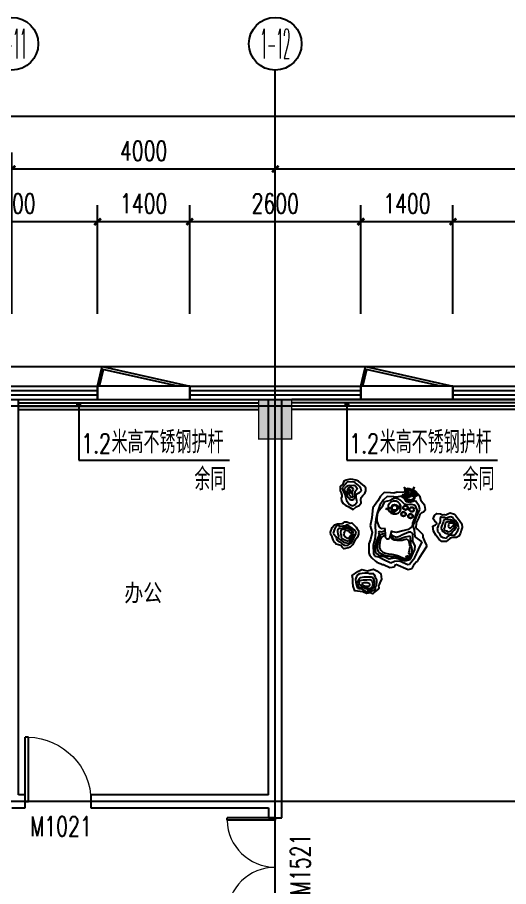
# Model space of a CAD drawing. Extents: x -6243262 to 3079315, y -2914302 to 172723.
# Drawn here: x -2401168 to -2393705, y -711695 to -698502 of the extents above; entities that cross this region are included whole.
import ezdxf
from ezdxf.enums import TextEntityAlignment as Align

# ---------------------------------------------------------------- set-up
doc = ezdxf.new("R2010")
doc.units = 0
doc.header["$LTSCALE"] = 1000
for name, color, linetype in [('0-柱网', 2, 'Continuous'), ('0-铝板', 32, 'Continuous'), ('A-FLOR-OTHER1-ON', 253, 'Continuous'), ('AXIS', 3, 'Continuous'), ('AXIS_TEXT', 7, 'Continuous'), ('DIM_LEAD', 3, 'Continuous'), ('DOTE', 24, 'Continuous'), ('fur', 253, 'Continuous'), ('PUB_DIM', 3, 'Continuous'), ('PUB_TEXT', 7, 'Continuous'), ('STAIR', 2, 'Continuous'), ('WALL', 9, 'Continuous'), ('WINDOW', 4, 'Continuous'), ('WINDOW_TEXT', 7, 'Continuous')]:
    doc.layers.add(name, color=color, linetype=linetype)
doc.styles.add('-宋体', font='', dxfattribs={"width": 0.8})
doc.styles.add('_TCH_AXIS', font='COMPLEX', dxfattribs={"bigfont": 'GBCBIG'})
doc.styles.add('_TCH_DIM', font='SIMPLEX', dxfattribs={"bigfont": 'GBCBIG'})
doc.styles.add('_TCH_DIM_T3', font='SIMPLEX', dxfattribs={"width": 0.705882, "bigfont": 'GBCBIG'})
doc.styles.add('_TCH_WINDOW', font='SIMPLEX', dxfattribs={"height": 3.5, "bigfont": 'GBCBIG'})
doc.styles.add('COMPLEX', font='COMPLEX')
doc.styles.get('-宋体').set_extended_font_data('SimSun')
doc.dimstyles.new('_TCH_ARCH&&100', dxfattribs={"dimtxt": 297.5, "dimasz": 100, "dimexe": 250, "dimexo": 300, "dimgap": 126.25, "dimtad": 1, "dimdec": 0, "dimzin": 0, "dimdsep": 46, "dimtxsty": '_TCH_DIM_T3', "dimblk": 'ARCHTICK', "dimcen": 0.09, "dimclrt": 7, "dimazin": 2, "dimtfac": 1, "dimtdec": 0, "dimtix": 1, "dimtmove": 2, "dimatfit": 3, "dimfxl": 0, "dimtolj": 1, "dimtzin": 0, "dimarcsym": 0})

# ---------------------------------------------------------------- blocks, each defined once
blk = doc.blocks.new('1#柱网')
at = {"layer": '0-柱网'}
blk.add_hatch(color=0, dxfattribs=at).paths.add_polyline_path([(525855, 93967), (525855, 93367), (526355, 93367), (526355, 93967)])
at = {"layer": '0-柱网', "color": 0, "const_width": 20}
blk.add_lwpolyline([(525855, 93967), (525855, 93367), (526355, 93367), (526355, 93967), (525855, 93967)], dxfattribs=at)
blk = doc.blocks.new('A$C22252488')
at = {"layer": '0-铝板', "color": 0}
blk.add_lwpolyline([(1218, 0), (60, 261), (69, 300), (1400, 0)], dxfattribs=at)
at = {"layer": 'WINDOW', "color": 0}
for points in [[(0, 0), (60, 261)], [(31, 0), (90, 254)]]:
    blk.add_lwpolyline(points, dxfattribs=at)
blk = doc.blocks.new('_ArchTick')
at = {"color": 0, "linetype": 'ByBlock', "const_width": 0.4}
blk.add_lwpolyline([(-0.5, -0.5), (0.5, 0.5)], dxfattribs=at)
blk = doc.blocks.new('*D931')
at = {"layer": 'Defpoints', "color": 0, "transparency": 16777216}
for p in [(-2391950, -701602), (-2394550, -703302), (-2391950, -703302)]:
    blk.add_point(p, dxfattribs=at)
at = {"layer": 'PUB_DIM', "color": 0, "lineweight": -2, "transparency": 16777216}
for p, q in [((-2394550, -703002), (-2394550, -701352)), ((-2391950, -703002), (-2391950, -701352)), ((-2394550, -701602), (-2391950, -701602))]:
    blk.add_line(p, q, dxfattribs=at)
at = {"layer": 'PUB_DIM', "color": 0, "lineweight": -2, "transparency": 16777216, "xscale": 100, "yscale": 100, "zscale": 100, "rotation": 180}
blk.add_blockref('_ArchTick', (-2394550, -701602), dxfattribs=at)
at = {"layer": 'PUB_DIM', "color": 0, "lineweight": -2, "transparency": 16777216, "xscale": 100, "yscale": 100, "zscale": 100}
blk.add_blockref('_ArchTick', (-2391950, -701602), dxfattribs=at)
at = {"layer": 'PUB_DIM', "color": 7, "transparency": 16777216, "insert": (-2393250, -701327), "char_height": 297.5, "attachment_point": 5, "style": '_TCH_DIM_T3'}
blk.add_mtext('\\A1;2600', dxfattribs=at)
blk = doc.blocks.new('*D932')
at = {"layer": 'Defpoints', "color": 0, "transparency": 16777216}
for p in [(-2394550, -701602), (-2395950, -703302), (-2394550, -703302)]:
    blk.add_point(p, dxfattribs=at)
at = {"layer": 'PUB_DIM', "color": 0, "lineweight": -2, "transparency": 16777216}
for p, q in [((-2395950, -703002), (-2395950, -701352)), ((-2394550, -703002), (-2394550, -701352)), ((-2395950, -701602), (-2394550, -701602))]:
    blk.add_line(p, q, dxfattribs=at)
at = {"layer": 'PUB_DIM', "color": 0, "lineweight": -2, "transparency": 16777216, "xscale": 100, "yscale": 100, "zscale": 100, "rotation": 180}
blk.add_blockref('_ArchTick', (-2395950, -701602), dxfattribs=at)
at = {"layer": 'PUB_DIM', "color": 0, "lineweight": -2, "transparency": 16777216, "xscale": 100, "yscale": 100, "zscale": 100}
blk.add_blockref('_ArchTick', (-2394550, -701602), dxfattribs=at)
at = {"layer": 'PUB_DIM', "color": 7, "transparency": 16777216, "insert": (-2395250, -701327), "char_height": 297.5, "attachment_point": 5, "style": '_TCH_DIM_T3'}
blk.add_mtext('\\A1;1400', dxfattribs=at)
blk = doc.blocks.new('*D933')
at = {"layer": 'Defpoints', "color": 0, "transparency": 16777216}
for p in [(-2395950, -701602), (-2398550, -703302), (-2395950, -703302)]:
    blk.add_point(p, dxfattribs=at)
at = {"layer": 'PUB_DIM', "color": 0, "lineweight": -2, "transparency": 16777216}
for p, q in [((-2398550, -703002), (-2398550, -701352)), ((-2395950, -703002), (-2395950, -701352)), ((-2398550, -701602), (-2395950, -701602))]:
    blk.add_line(p, q, dxfattribs=at)
at = {"layer": 'PUB_DIM', "color": 0, "lineweight": -2, "transparency": 16777216, "xscale": 100, "yscale": 100, "zscale": 100, "rotation": 180}
blk.add_blockref('_ArchTick', (-2398550, -701602), dxfattribs=at)
at = {"layer": 'PUB_DIM', "color": 0, "lineweight": -2, "transparency": 16777216, "xscale": 100, "yscale": 100, "zscale": 100}
blk.add_blockref('_ArchTick', (-2395950, -701602), dxfattribs=at)
at = {"layer": 'PUB_DIM', "color": 7, "transparency": 16777216, "insert": (-2397250, -701327), "char_height": 297.5, "attachment_point": 5, "style": '_TCH_DIM_T3'}
blk.add_mtext('\\A1;2600', dxfattribs=at)
blk = doc.blocks.new('*D934')
at = {"layer": 'Defpoints', "color": 0, "transparency": 16777216}
for p in [(-2398550, -701602), (-2399950, -703302), (-2398550, -703302)]:
    blk.add_point(p, dxfattribs=at)
at = {"layer": 'PUB_DIM', "color": 0, "lineweight": -2, "transparency": 16777216}
for p, q in [((-2399950, -703002), (-2399950, -701352)), ((-2398550, -703002), (-2398550, -701352)), ((-2399950, -701602), (-2398550, -701602))]:
    blk.add_line(p, q, dxfattribs=at)
at = {"layer": 'PUB_DIM', "color": 0, "lineweight": -2, "transparency": 16777216, "xscale": 100, "yscale": 100, "zscale": 100, "rotation": 180}
blk.add_blockref('_ArchTick', (-2399950, -701602), dxfattribs=at)
at = {"layer": 'PUB_DIM', "color": 0, "lineweight": -2, "transparency": 16777216, "xscale": 100, "yscale": 100, "zscale": 100}
blk.add_blockref('_ArchTick', (-2398550, -701602), dxfattribs=at)
at = {"layer": 'PUB_DIM', "color": 7, "transparency": 16777216, "insert": (-2399250, -701327), "char_height": 297.5, "attachment_point": 5, "style": '_TCH_DIM_T3'}
blk.add_mtext('\\A1;1400', dxfattribs=at)
blk = doc.blocks.new('*D935')
at = {"layer": 'Defpoints', "color": 0, "transparency": 16777216}
for p in [(-2399950, -701602), (-2402550, -703302), (-2399950, -703302)]:
    blk.add_point(p, dxfattribs=at)
at = {"layer": 'PUB_DIM', "color": 0, "lineweight": -2, "transparency": 16777216}
for p, q in [((-2402550, -703002), (-2402550, -701352)), ((-2399950, -703002), (-2399950, -701352)), ((-2402550, -701602), (-2399950, -701602))]:
    blk.add_line(p, q, dxfattribs=at)
at = {"layer": 'PUB_DIM', "color": 0, "lineweight": -2, "transparency": 16777216, "xscale": 100, "yscale": 100, "zscale": 100, "rotation": 180}
blk.add_blockref('_ArchTick', (-2402550, -701602), dxfattribs=at)
at = {"layer": 'PUB_DIM', "color": 0, "lineweight": -2, "transparency": 16777216, "xscale": 100, "yscale": 100, "zscale": 100}
blk.add_blockref('_ArchTick', (-2399950, -701602), dxfattribs=at)
at = {"layer": 'PUB_DIM', "color": 7, "transparency": 16777216, "insert": (-2401250, -701327), "char_height": 297.5, "attachment_point": 5, "style": '_TCH_DIM_T3'}
blk.add_mtext('\\A1;2600', dxfattribs=at)
blk = doc.blocks.new('*D1293')
at = {"layer": 'AXIS', "color": 0, "lineweight": -2, "transparency": 16777216}
for p, q in [((-2397250, -703002), (-2397250, -700552)), ((-2389250, -703002), (-2389250, -700552)), ((-2397250, -700802), (-2389250, -700802))]:
    blk.add_line(p, q, dxfattribs=at)
at = {"layer": 'Defpoints', "color": 0, "transparency": 16777216}
for p in [(-2389250, -700802), (-2397250, -703302), (-2389250, -703302)]:
    blk.add_point(p, dxfattribs=at)
at = {"layer": 'AXIS', "color": 0, "lineweight": -2, "transparency": 16777216, "xscale": 100, "yscale": 100, "zscale": 100, "rotation": 180}
blk.add_blockref('_ArchTick', (-2397250, -700802), dxfattribs=at)
at = {"layer": 'AXIS', "color": 0, "lineweight": -2, "transparency": 16777216, "xscale": 100, "yscale": 100, "zscale": 100}
blk.add_blockref('_ArchTick', (-2389250, -700802), dxfattribs=at)
at = {"layer": 'AXIS', "color": 7, "transparency": 16777216, "insert": (-2393250, -700527), "char_height": 297.5, "attachment_point": 5, "style": '_TCH_DIM_T3'}
blk.add_mtext('\\A1;8000', dxfattribs=at)
blk = doc.blocks.new('*D1294')
at = {"layer": 'AXIS', "color": 0, "lineweight": -2, "transparency": 16777216}
for p, q in [((-2401250, -703002), (-2401250, -700552)), ((-2397250, -703002), (-2397250, -700552)), ((-2401250, -700802), (-2397250, -700802))]:
    blk.add_line(p, q, dxfattribs=at)
at = {"layer": 'Defpoints', "color": 0, "transparency": 16777216}
for p in [(-2397250, -700802), (-2401250, -703302), (-2397250, -703302)]:
    blk.add_point(p, dxfattribs=at)
at = {"layer": 'AXIS', "color": 0, "lineweight": -2, "transparency": 16777216, "xscale": 100, "yscale": 100, "zscale": 100, "rotation": 180}
blk.add_blockref('_ArchTick', (-2401250, -700802), dxfattribs=at)
at = {"layer": 'AXIS', "color": 0, "lineweight": -2, "transparency": 16777216, "xscale": 100, "yscale": 100, "zscale": 100}
blk.add_blockref('_ArchTick', (-2397250, -700802), dxfattribs=at)
at = {"layer": 'AXIS', "color": 7, "transparency": 16777216, "insert": (-2399250, -700527), "char_height": 297.5, "attachment_point": 5, "style": '_TCH_DIM_T3'}
blk.add_mtext('\\A1;4000', dxfattribs=at)
blk = doc.blocks.new('*D1302')
at = {"layer": 'AXIS', "color": 0, "lineweight": -2, "transparency": 16777216}
for p, q in [((-2429250, -703002), (-2429250, -699752)), ((-2389250, -703002), (-2389250, -699752)), ((-2429250, -700002), (-2389250, -700002))]:
    blk.add_line(p, q, dxfattribs=at)
at = {"layer": 'Defpoints', "color": 0, "transparency": 16777216}
for p in [(-2389250, -700002), (-2429250, -703302), (-2389250, -703302)]:
    blk.add_point(p, dxfattribs=at)
at = {"layer": 'AXIS', "color": 0, "lineweight": -2, "transparency": 16777216, "xscale": 100, "yscale": 100, "zscale": 100, "rotation": 180}
blk.add_blockref('_ArchTick', (-2429250, -700002), dxfattribs=at)
at = {"layer": 'AXIS', "color": 0, "lineweight": -2, "transparency": 16777216, "xscale": 100, "yscale": 100, "zscale": 100}
blk.add_blockref('_ArchTick', (-2389250, -700002), dxfattribs=at)
at = {"layer": 'AXIS', "color": 7, "transparency": 16777216, "insert": (-2409250, -699727), "char_height": 297.5, "attachment_point": 5, "style": '_TCH_DIM_T3'}
blk.add_mtext('\\A1;40000', dxfattribs=at)
blk = doc.blocks.new('$DorLib2D$00000001')
at = {"color": 0}
for p, q in [((0.45, 0.975), (0.5, 0.975)), ((0.45, 0), (0.45, 0.975)), ((0.5, 0), (0.5, 0.975)), ((0.5, 0), (0.45, 0))]:
    blk.add_line(p, q, dxfattribs=at)
at = {"color": 0, "lineweight": 13}
blk.add_arc((0.475, 0), 0.975, 91.4693, 180, dxfattribs=at)
blk = doc.blocks.new('$DorLib2D$00000002')
at = {"color": 0}
for p, q in [((-0.5, 0), (-0.5, 0.4875)), ((-0.475, 0.4875), (-0.5, 0.4875)), ((-0.475, 0), (-0.475, 0.4875)), ((0.475, 0), (0.475, 0.4875)), ((0.475, 0.4875), (0.5, 0.4875)), ((0.5, 0), (0.5, 0.4875)), ((-0.5, 0), (-0.475, 0)), ((0.5, 0), (0.475, 0))]:
    blk.add_line(p, q, dxfattribs=at)
at = {"color": 0, "lineweight": 13}
for centre, start, end in [((-0.4875, 0), 0, 88.53072), ((0.4875, 0), 91.46928, 180)]:
    blk.add_arc(centre, 0.4875, start, end, dxfattribs=at)
blk = doc.blocks.new('$plan$00002753')
at = {"layer": 'fur', "color": 0}
for p, q in [((-773, 792, 0), (-821, 738, 0)), ((-748, 822, 0), (-773, 792, 0)), ((-726, 829, 0), (-748, 822, 0)), ((-638, 823, 0), (-726, 829, 0)), ((-624, 818, 0), (-638, 823, 0)), ((-619, 809, 0), (-624, 818, 0)), ((-585, 780, 0), (-619, 809, 0)), ((-821, 738, 0), (-809, 696, 0)), ((-809, 696, 0), (-781, 641, 0)), ((-787, 707, 0), (-779, 730, 0)), ((-744, 619, 0), (-787, 707, 0)), ((-779, 730, 0), (-750, 762, 0)), ((-750, 762, 0), (-731, 772, 0)), ((-742, 710, 0), (-749, 693, 0)), ((-749, 693, 0), (-742, 673, 0)), ((-727, 731, 0), (-742, 710, 0)), ((-742, 673, 0), (-719, 638, 0)), ((-731, 772, 0), (-710, 775, 0)), ((-704, 744, 0), (-727, 731, 0)), ((-721, 711, 0), (-724, 688, 0)), ((-724, 688, 0), (-715, 662, 0)), ((-692, 697, 0), (-721, 711, 0)), ((-715, 662, 0), (-695, 655, 0)), ((-710, 775, 0), (-697, 772, 0)), ((-692, 740, 0), (-704, 744, 0)), ((-697, 772, 0), (-679, 772, 0)), ((-695, 655, 0), (-692, 689, 0)), ((-657, 725, 0), (-692, 740, 0)), ((-692, 689, 0), (-692, 697, 0)), ((-679, 772, 0), (-643, 776, 0)), ((-675, 667, 0), (-661, 693, 0)), ((-669, 656, 0), (-675, 667, 0)), ((-661, 693, 0), (-647, 715, 0)), ((-647, 715, 0), (-657, 725, 0)), ((-643, 776, 0), (-612, 759, 0)), ((-623, 684, 0), (-636, 658, 0)), ((-598, 714, 0), (-623, 684, 0)), ((-612, 759, 0), (-595, 732, 0)), ((-609, 639, 0), (-556, 668, 0)), ((-595, 732, 0), (-598, 714, 0)), ((-559, 758, 0), (-585, 780, 0)), ((-536, 728, 0), (-559, 758, 0)), ((-556, 668, 0), (-527, 687, 0)), ((-527, 687, 0), (-536, 728, 0)), ((-181, 664, 0), (-238, 608, 0)), ((-89, 663, 0), (-181, 664, 0)), ((-37, 654, 0), (-89, 663, 0)), ((13, 672, 0), (-37, 654, 0)), ((118, 664, 0), (13, 672, 0)), ((118, 739, 0), (120, 742, 0)), ((118, 739, 0), (133, 710, 0)), ((136, 704, 0), (118, 664, 0)), ((120, 742, 0), (127, 741, 0)), ((127, 741, 0), (130, 742, 0)), ((130, 742, 0), (134, 733, 0)), ((133, 710, 0), (139, 700, 0)), ((134, 733, 0), (136, 730, 0)), ((136, 730, 0), (142, 725, 0)), ((139, 700, 0), (141, 694, 0)), ((141, 694, 0), (143, 691, 0)), ((142, 725, 0), (146, 719, 0)), ((143, 691, 0), (148, 684, 0)), ((146, 719, 0), (152, 711, 0)), ((148, 684, 0), (153, 676, 0)), ((181, 726, 0), (151, 711, 0)), ((152, 711, 0), (158, 701, 0)), ((153, 676, 0), (155, 670, 0)), ((155, 670, 0), (161, 661, 0)), ((158, 701, 0), (161, 695, 0)), ((161, 695, 0), (165, 687, 0)), ((161, 661, 0), (170, 653, 0)), ((165, 687, 0), (169, 683, 0)), ((169, 683, 0), (174, 678, 0)), ((174, 678, 0), (181, 670, 0)), ((227, 714, 0), (181, 726, 0)), ((181, 670, 0), (189, 665, 0)), ((189, 665, 0), (196, 659, 0)), ((274, 752, 0), (218, 645, 0)), ((261, 720, 0), (222, 633, 0)), ((248, 703, 0), (227, 714, 0)), ((290, 682, 0), (253, 701, 0)), ((274, 752, 0), (261, 720, 0)), ((363, 598, 0), (290, 682, 0)), ((-781, 641, 0), (-765, 583, 0)), ((-765, 583, 0), (-757, 544, 0)), ((-757, 544, 0), (-715, 490, 0)), ((-729, 591, 0), (-744, 619, 0)), ((-696, 552, 0), (-729, 591, 0)), ((-719, 638, 0), (-698, 613, 0)), ((-698, 613, 0), (-682, 585, 0)), ((-665, 548, 0), (-696, 552, 0)), ((-682, 585, 0), (-652, 617, 0)), ((-652, 617, 0), (-669, 656, 0)), ((-645, 562, 0), (-665, 548, 0)), ((-631, 619, 0), (-645, 562, 0)), ((-636, 658, 0), (-631, 619, 0)), ((-607, 583, 0), (-609, 639, 0)), ((-592, 525, 0), (-607, 583, 0)), ((-279, 540, 0), (-355, 432, 0)), ((-238, 608, 0), (-279, 540, 0)), ((-193, 557, 0), (-251, 474, 0)), ((-140, 607, 0), (-193, 557, 0)), ((-172, 527, 0), (-81, 550, 0)), ((-39, 600, 0), (-140, 607, 0)), ((-81, 550, 0), (-58, 569, 0)), ((-58, 569, 0), (-16, 585, 0)), ((8, 593, 0), (-45, 598, 0)), ((-16, 585, 0), (19, 574, 0)), ((74, 608, 0), (8, 593, 0)), ((19, 574, 0), (66, 547, 0)), ((60, 555, 0), (120, 492, 0)), ((66, 547, 0), (62, 549, 0)), ((124, 575, 0), (74, 608, 0)), ((85, 623, 0), (86, 616, 0)), ((100, 614, 0), (85, 623, 0)), ((86, 616, 0), (90, 610, 0)), ((100, 635, 0), (89, 628, 0)), ((89, 628, 0), (99, 624, 0)), ((90, 610, 0), (113, 601, 0)), ((99, 624, 0), (107, 627, 0)), ((155, 630, 0), (100, 635, 0)), ((112, 612, 0), (100, 614, 0)), ((107, 627, 0), (127, 627, 0)), ((134, 606, 0), (112, 612, 0)), ((113, 601, 0), (119, 601, 0)), ((119, 601, 0), (127, 599, 0)), ((156, 525, 0), (124, 575, 0)), ((127, 627, 0), (133, 626, 0)), ((127, 599, 0), (136, 598, 0)), ((133, 626, 0), (146, 623, 0)), ((160, 603, 0), (134, 606, 0)), ((136, 598, 0), (151, 595, 0)), ((146, 623, 0), (162, 620, 0)), ((151, 595, 0), (161, 595, 0)), ((173, 633, 0), (155, 630, 0)), ((167, 604, 0), (160, 603, 0)), ((161, 595, 0), (173, 594, 0)), ((162, 620, 0), (180, 619, 0)), ((191, 617, 0), (167, 604, 0)), ((170, 653, 0), (186, 641, 0)), ((207, 624, 0), (173, 633, 0)), ((173, 594, 0), (189, 597, 0)), ((180, 619, 0), (191, 617, 0)), ((186, 641, 0), (188, 636, 0)), ((188, 636, 0), (191, 632, 0)), ((189, 597, 0), (194, 600, 0)), ((191, 632, 0), (194, 629, 0)), ((211, 631, 0), (191, 594, 0)), ((191, 594, 0), (195, 586, 0)), ((195, 586, 0), (201, 588, 0)), ((196, 659, 0), (202, 653, 0)), ((201, 588, 0), (216, 623, 0)), ((291, 538, 0), (201, 515, 0)), ((202, 653, 0), (206, 647, 0)), ((206, 647, 0), (214, 638, 0)), ((208, 605, 0), (212, 606, 0)), ((218, 645, 0), (211, 631, 0)), ((212, 606, 0), (232, 608, 0)), ((214, 638, 0), (215, 638, 0)), ((216, 623, 0), (222, 632, 0)), ((219, 625, 0), (253, 616, 0)), ((223, 636, 0), (251, 637, 0)), ((225, 622, 0), (223, 624, 0)), ((230, 619, 0), (225, 622, 0)), ((238, 615, 0), (230, 619, 0)), ((232, 608, 0), (234, 611, 0)), ((234, 612, 0), (234, 614, 0)), ((234, 611, 0), (234, 612, 0)), ((248, 612, 0), (238, 615, 0)), ((257, 609, 0), (248, 612, 0)), ((253, 629, 0), (250, 626, 0)), ((250, 626, 0), (250, 620, 0)), ((250, 620, 0), (254, 619, 0)), ((262, 639, 0), (251, 637, 0)), ((256, 631, 0), (253, 629, 0)), ((253, 616, 0), (285, 613, 0)), ((254, 619, 0), (260, 619, 0)), ((261, 632, 0), (256, 631, 0)), ((266, 607, 0), (257, 609, 0)), ((260, 619, 0), (266, 619, 0)), ((265, 635, 0), (261, 632, 0)), ((272, 642, 0), (262, 639, 0)), ((270, 639, 0), (265, 635, 0)), ((266, 619, 0), (270, 619, 0)), ((272, 605, 0), (266, 607, 0)), ((279, 641, 0), (270, 639, 0)), ((270, 619, 0), (273, 618, 0)), ((306, 651, 0), (272, 642, 0)), ((281, 605, 0), (272, 605, 0)), ((273, 618, 0), (280, 619, 0)), ((285, 642, 0), (279, 641, 0)), ((280, 619, 0), (287, 620, 0)), ((289, 608, 0), (281, 605, 0)), ((294, 643, 0), (285, 642, 0)), ((285, 613, 0), (317, 619, 0)), ((287, 620, 0), (295, 619, 0)), ((296, 610, 0), (289, 608, 0)), ((348, 457, 0), (291, 538, 0)), ((301, 644, 0), (294, 643, 0)), ((295, 619, 0), (301, 620, 0)), ((302, 611, 0), (296, 610, 0)), ((309, 648, 0), (301, 644, 0)), ((301, 620, 0), (312, 623, 0)), ((315, 616, 0), (302, 611, 0)), ((317, 638, 0), (306, 651, 0)), ((312, 623, 0), (317, 624, 0)), ((317, 619, 0), (315, 616, 0)), ((317, 619, 0), (317, 638, 0)), ((317, 624, 0), (317, 625, 0)), ((380, 534, 0), (363, 598, 0)), ((436, 467, 0), (380, 534, 0)), ((-715, 490, 0), (-663, 463, 0)), ((-663, 463, 0), (-626, 485, 0)), ((-626, 485, 0), (-592, 525, 0)), ((-355, 432, 0), (-368, 335, 0)), ((-251, 474, 0), (-291, 354, 0)), ((-279, 358, 0), (-253, 405, 0)), ((-253, 405, 0), (-206, 463, 0)), ((-206, 463, 0), (-172, 527, 0)), ((-151, 425, 0), (-72, 436, 0)), ((-148, 406, 0), (-151, 425, 0)), ((-70, 417, 0), (-148, 406, 0)), ((-72, 436, 0), (-70, 417, 0)), ((120, 492, 0), (161, 483, 0)), ((201, 515, 0), (156, 525, 0)), ((161, 483, 0), (213, 489, 0)), ((213, 489, 0), (228, 487, 0)), ((228, 487, 0), (274, 481, 0)), ((274, 481, 0), (281, 473, 0)), ((281, 473, 0), (313, 403, 0)), ((313, 403, 0), (314, 393, 0)), ((316, 322, 0), (360, 406, 0)), ((360, 406, 0), (348, 457, 0)), ((414, 374, 0), (444, 406, 0)), ((444, 406, 0), (436, 467, 0)), ((-373, 281, 0), (-398, 159, 0)), ((-368, 335, 0), (-373, 281, 0)), ((-291, 354, 0), (-312, 254, 0)), ((-291, 289, 0), (-279, 358, 0)), ((-289, 229, 0), (-291, 289, 0)), ((275, 277, 0), (245, 201, 0)), ((256, 161, 0), (316, 322, 0)), ((305, 352, 0), (275, 277, 0)), ((314, 393, 0), (305, 352, 0)), ((307, 208, 0), (348, 287, 0)), ((348, 287, 0), (365, 335, 0)), ((365, 335, 0), (387, 361, 0)), ((387, 361, 0), (414, 374, 0)), ((674, 291, 0), (667, 273, 0)), ((667, 273, 0), (669, 248, 0)), ((689, 296, 0), (674, 291, 0)), ((703, 288, 0), (689, 296, 0)), ((736, 286, 0), (703, 288, 0)), ((736, 286, 0), (736, 286, 0)), ((741, 284, 0), (736, 286, 0)), ((750, 282, 0), (741, 284, 0)), ((771, 278, 0), (750, 282, 0)), ((791, 286, 0), (771, 278, 0)), ((806, 290, 0), (791, 286, 0)), ((831, 296, 0), (806, 290, 0)), ((866, 283, 0), (831, 296, 0)), ((874, 263, 0), (866, 283, 0)), ((-899, 164, 0), (-926, 130, 0)), ((-861, 154, 0), (-899, 164, 0)), ((-819, 152, 0), (-861, 154, 0)), ((-808, 135, 0), (-837, 115, 0)), ((-806, 153, 0), (-819, 152, 0)), ((-819, 152, 0), (-819, 152, 0)), ((-788, 137, 0), (-808, 135, 0)), ((-790, 155, 0), (-806, 153, 0)), ((-772, 162, 0), (-790, 155, 0)), ((-776, 132, 0), (-788, 137, 0)), ((-757, 133, 0), (-776, 132, 0)), ((-746, 173, 0), (-772, 162, 0)), ((-730, 138, 0), (-757, 133, 0)), ((-722, 160, 0), (-746, 173, 0)), ((-714, 132, 0), (-730, 138, 0)), ((-677, 132, 0), (-722, 160, 0)), ((-685, 111, 0), (-714, 132, 0)), ((-640, 99, 0), (-677, 132, 0)), ((-398, 159, 0), (-380, 110, 0)), ((-312, 254, 0), (-322, 169, 0)), ((-322, 169, 0), (-314, 56, 0)), ((-256, 139, 0), (-289, 229, 0)), ((-217, 116, 0), (-256, 139, 0)), ((242, 152, 0), (181, 106, 0)), ((245, 201, 0), (242, 152, 0)), ((278, 101, 0), (256, 161, 0)), ((303, 123, 0), (307, 208, 0)), ((633, 146, 0), (623, 118, 0)), ((641, 178, 0), (633, 146, 0)), ((658, 198, 0), (641, 178, 0)), ((668, 227, 0), (658, 198, 0)), ((669, 239, 0), (668, 227, 0)), ((669, 248, 0), (669, 239, 0)), ((684, 136, 0), (681, 122, 0)), ((691, 163, 0), (684, 136, 0)), ((698, 177, 0), (691, 163, 0)), ((706, 204, 0), (698, 177, 0)), ((719, 228, 0), (706, 204, 0)), ((721, 253, 0), (719, 228, 0)), ((750, 256, 0), (721, 253, 0)), ((736, 152, 0), (724, 112, 0)), ((738, 167, 0), (736, 152, 0)), ((749, 204, 0), (738, 167, 0)), ((769, 216, 0), (749, 204, 0)), ((781, 251, 0), (750, 256, 0)), ((777, 218, 0), (769, 216, 0)), ((820, 219, 0), (777, 218, 0)), ((787, 250, 0), (781, 251, 0)), ((803, 249, 0), (787, 250, 0)), ((792, 166, 0), (787, 144, 0)), ((787, 144, 0), (820, 122, 0)), ((805, 197, 0), (789, 182, 0)), ((789, 182, 0), (792, 166, 0)), ((824, 253, 0), (803, 249, 0)), ((818, 202, 0), (805, 197, 0)), ((850, 194, 0), (818, 202, 0)), ((828, 220, 0), (820, 219, 0)), ((820, 122, 0), (861, 159, 0)), ((865, 234, 0), (824, 253, 0)), ((837, 224, 0), (828, 220, 0)), ((859, 218, 0), (837, 224, 0)), ((865, 195, 0), (850, 194, 0)), ((872, 208, 0), (859, 218, 0)), ((861, 159, 0), (878, 170, 0)), ((888, 212, 0), (865, 234, 0)), ((876, 190, 0), (865, 195, 0)), ((866, 120, 0), (892, 149, 0)), ((889, 193, 0), (872, 208, 0)), ((901, 240, 0), (874, 263, 0)), ((878, 170, 0), (876, 190, 0)), ((897, 199, 0), (888, 212, 0)), ((896, 180, 0), (889, 193, 0)), ((892, 149, 0), (896, 180, 0)), ((910, 181, 0), (897, 199, 0)), ((936, 191, 0), (901, 240, 0)), ((905, 123, 0), (914, 155, 0)), ((914, 155, 0), (910, 181, 0)), ((940, 170, 0), (936, 191, 0)), ((945, 149, 0), (940, 170, 0)), ((952, 129, 0), (945, 149, 0)), ((-940, 111, 0), (-957, 47, 0)), ((-957, 47, 0), (-942, 29, 0)), ((-942, 29, 0), (-918, -2, 0)), ((-926, 130, 0), (-940, 111, 0)), ((-890, 85, 0), (-891, 67, 0)), ((-891, 67, 0), (-885, 40, 0)), ((-885, 107, 0), (-890, 85, 0)), ((-874, 121, 0), (-885, 107, 0)), ((-885, 40, 0), (-884, 22, 0)), ((-884, 22, 0), (-878, 8, 0)), ((-878, 8, 0), (-882, -20, 0)), ((-863, 123, 0), (-874, 121, 0)), ((-853, 118, 0), (-863, 123, 0)), ((-837, 115, 0), (-853, 118, 0)), ((-843, 92, 0), (-846, 61, 0)), ((-846, 61, 0), (-844, 31, 0)), ((-844, 31, 0), (-839, 14, 0)), ((-831, 99, 0), (-843, 92, 0)), ((-839, 14, 0), (-835, -8, 0)), ((-805, 106, 0), (-831, 99, 0)), ((-796, 108, 0), (-805, 106, 0)), ((-788, 63, 0), (-801, 39, 0)), ((-801, 39, 0), (-795, 21, 0)), ((-777, 114, 0), (-796, 108, 0)), ((-795, 21, 0), (-769, -12, 0)), ((-780, 83, 0), (-788, 63, 0)), ((-764, 88, 0), (-780, 83, 0)), ((-758, 109, 0), (-777, 114, 0)), ((-718, 78, 0), (-764, 88, 0)), ((-736, 115, 0), (-758, 109, 0)), ((-714, 111, 0), (-736, 115, 0)), ((-709, 64, 0), (-718, 78, 0)), ((-717, -29, 0), (-693, 6, 0)), ((-686, 88, 0), (-714, 111, 0)), ((-693, 55, 0), (-709, 64, 0)), ((-683, 48, 0), (-693, 55, 0)), ((-693, 6, 0), (-679, 31, 0)), ((-693, -30, 0), (-670, 18, 0)), ((-672, 70, 0), (-686, 88, 0)), ((-665, 87, 0), (-685, 111, 0)), ((-679, 31, 0), (-683, 48, 0)), ((-663, 45, 0), (-672, 70, 0)), ((-670, 18, 0), (-663, 45, 0)), ((-652, 63, 0), (-665, 87, 0)), ((-662, 0, 0), (-647, 38, 0)), ((-656, -46, 0), (-628, 4, 0)), ((-647, 38, 0), (-652, 63, 0)), ((-615, 68, 0), (-640, 99, 0)), ((-628, 4, 0), (-607, 51, 0)), ((-607, 51, 0), (-615, 68, 0)), ((-368, 58, 0), (-392, -49, 0)), ((-380, 110, 0), (-368, 58, 0)), ((-314, 56, 0), (-325, -43, 0)), ((-261, 21, 0), (-287, -26, 0)), ((-257, 75, 0), (-271, 58, 0)), ((-271, 58, 0), (-261, 21, 0)), ((-222, 63, 0), (-257, 75, 0)), ((-239, 29, 0), (-252, -25, 0)), ((-210, 34, 0), (-239, 29, 0)), ((-201, 4, 0), (-230, -17, 0)), ((-168, 83, 0), (-222, 63, 0)), ((-167, 122, 0), (-217, 116, 0)), ((-171, 46, 0), (-210, 34, 0)), ((-171, 13, 0), (-201, 4, 0)), ((-166, 82, 0), (-168, 83, 0)), ((-165, 15, 0), (-167, 122, 0)), ((-73, 82, 0), (-100, -25, 0)), ((-70, -4, 0), (-91, 17, 0)), ((-75, 35, 0), (-83, 41, 0)), ((-46, 2, 0), (-75, 35, 0)), ((-51, 67, 0), (-73, 82, 0)), ((2, 58, 0), (-51, 67, 0)), ((-1, -19, 0), (-46, 2, 0)), ((101, 83, 0), (2, 58, 0)), ((87, 20, 0), (51, -3, 0)), ((191, 62, 0), (87, 20, 0)), ((181, 106, 0), (101, 83, 0)), ((210, 2, 0), (136, -13, 0)), ((224, 65, 0), (191, 62, 0)), ((216, -27, 0), (210, 2, 0)), ((239, 56, 0), (224, 65, 0)), ((250, 38, 0), (239, 56, 0)), ((252, -76, 0), (250, 38, 0)), ((288, -8, 0), (278, 101, 0)), ((322, 109, 0), (303, 123, 0)), ((411, 22, 0), (322, 109, 0)), ((410, -13, 0), (411, 22, 0)), ((623, 118, 0), (626, 97, 0)), ((626, 97, 0), (629, 73, 0)), ((629, 73, 0), (651, 51, 0)), ((651, 51, 0), (664, 27, 0)), ((664, 27, 0), (671, 3, 0)), ((671, 3, 0), (711, -17, 0)), ((681, 122, 0), (692, 106, 0)), ((692, 106, 0), (700, 91, 0)), ((700, 91, 0), (707, 72, 0)), ((707, 72, 0), (740, 55, 0)), ((724, 112, 0), (729, 96, 0)), ((729, 96, 0), (761, 82, 0)), ((740, 55, 0), (771, 42, 0)), ((759, -27, 0), (783, 2, 0)), ((761, 82, 0), (790, 70, 0)), ((771, 42, 0), (804, 35, 0)), ((783, 2, 0), (817, 21, 0)), ((790, 70, 0), (823, 81, 0)), ((804, 35, 0), (842, 45, 0)), ((817, 21, 0), (875, 20, 0)), ((823, 81, 0), (847, 98, 0)), ((842, 45, 0), (860, 72, 0)), ((847, 98, 0), (866, 120, 0)), ((860, 72, 0), (882, 96, 0)), ((875, 20, 0), (894, 30, 0)), ((882, 96, 0), (905, 123, 0)), ((894, 30, 0), (924, 72, 0)), ((924, 72, 0), (936, 89, 0)), ((936, 89, 0), (952, 129, 0)), ((-918, -2, 0), (-909, -32, 0)), ((-909, -32, 0), (-901, -57, 0)), ((-901, -57, 0), (-889, -68, 0)), ((-889, -68, 0), (-849, -86, 0)), ((-882, -20, 0), (-871, -35, 0)), ((-871, -35, 0), (-810, -76, 0)), ((-849, -86, 0), (-821, -113, 0)), ((-835, -8, 0), (-831, -27, 0)), ((-831, -27, 0), (-800, -43, 0)), ((-821, -113, 0), (-786, -133, 0)), ((-810, -76, 0), (-782, -93, 0)), ((-800, -43, 0), (-761, -60, 0)), ((-782, -93, 0), (-737, -103, 0)), ((-769, -12, 0), (-749, -25, 0)), ((-761, -60, 0), (-723, -72, 0)), ((-749, -25, 0), (-717, -29, 0)), ((-743, -140, 0), (-694, -110, 0)), ((-737, -103, 0), (-710, -97, 0)), ((-723, -72, 0), (-693, -30, 0)), ((-710, -97, 0), (-677, -45, 0)), ((-694, -110, 0), (-675, -82, 0)), ((-677, -45, 0), (-662, 0, 0)), ((-675, -82, 0), (-656, -46, 0)), ((-392, -49, 0), (-417, -114, 0)), ((-417, -114, 0), (-417, -248, 0)), ((-347, -112, 0), (-351, -131, 0)), ((-351, -131, 0), (-348, -266, 0)), ((-325, -43, 0), (-347, -112, 0)), ((-287, -26, 0), (-322, -144, 0)), ((-285, -111, 0), (-290, -139, 0)), ((-266, -71, 0), (-285, -111, 0)), ((-252, -25, 0), (-266, -71, 0)), ((-249, -90, 0), (-252, -138, 0)), ((-245, -66, 0), (-249, -90, 0)), ((-242, -52, 0), (-245, -66, 0)), ((-230, -17, 0), (-242, -52, 0)), ((-87, -8, 0), (-95, 0, 0)), ((-76, -16, 0), (-87, -8, 0)), ((-65, -33, 0), (-76, -16, 0)), ((-38, -41, 0), (-70, -4, 0)), ((-33, -55, 0), (-65, -33, 0)), ((38, -46, 0), (-38, -41, 0)), ((11, -64, 0), (-33, -55, 0)), ((51, -3, 0), (-1, -19, 0)), ((64, -62, 0), (11, -64, 0)), ((88, -28, 0), (38, -46, 0)), ((92, -60, 0), (64, -62, 0)), ((136, -13, 0), (88, -28, 0)), ((122, -51, 0), (92, -60, 0)), ((160, -43, 0), (122, -51, 0)), ((178, -51, 0), (160, -43, 0)), ((189, -60, 0), (178, -51, 0)), ((205, -131, 0), (189, -60, 0)), ((212, -157, 0), (205, -131, 0)), ((223, -76, 0), (216, -27, 0)), ((222, -127, 0), (223, -76, 0)), ((235, -171, 0), (222, -127, 0)), ((286, -141, 0), (252, -76, 0)), ((393, -81, 0), (288, -8, 0)), ((338, -200, 0), (393, -81, 0)), ((433, -75, 0), (410, -13, 0)), ((441, -89, 0), (433, -75, 0)), ((468, -143, 0), (441, -89, 0)), ((711, -17, 0), (759, -27, 0)), ((-786, -133, 0), (-743, -140, 0)), ((-417, -248, 0), (-405, -278, 0)), ((-322, -144, 0), (-319, -213, 0)), ((-319, -213, 0), (-312, -257, 0)), ((-312, -257, 0), (-274, -281, 0)), ((-290, -139, 0), (-292, -175, 0)), ((-292, -175, 0), (-286, -204, 0)), ((-286, -204, 0), (-270, -242, 0)), ((-270, -242, 0), (-206, -275, 0)), ((-252, -138, 0), (-254, -174, 0)), ((-254, -174, 0), (-244, -194, 0)), ((-244, -194, 0), (-236, -209, 0)), ((-236, -209, 0), (-204, -238, 0)), ((-204, -238, 0), (-163, -254, 0)), ((-163, -254, 0), (-98, -268, 0)), ((192, -249, 0), (199, -218, 0)), ((196, -265, 0), (192, -249, 0)), ((199, -218, 0), (203, -209, 0)), ((203, -209, 0), (212, -157, 0)), ((216, -346, 0), (259, -253, 0)), ((222, -281, 0), (236, -250, 0)), ((244, -201, 0), (235, -171, 0)), ((236, -250, 0), (244, -201, 0)), ((259, -253, 0), (284, -200, 0)), ((282, -323, 0), (338, -200, 0)), ((284, -200, 0), (286, -141, 0)), ((341, -341, 0), (393, -262, 0)), ((393, -262, 0), (468, -143, 0)), ((-405, -278, 0), (-370, -325, 0)), ((-370, -325, 0), (-317, -376, 0)), ((-348, -266, 0), (-325, -302, 0)), ((-325, -302, 0), (-264, -310, 0)), ((-317, -376, 0), (-297, -390, 0)), ((-297, -390, 0), (-272, -401, 0)), ((-274, -281, 0), (-216, -299, 0)), ((-264, -310, 0), (-200, -344, 0)), ((-216, -299, 0), (-169, -309, 0)), ((-206, -275, 0), (-155, -295, 0)), ((-200, -344, 0), (-83, -403, 0)), ((-169, -309, 0), (-110, -341, 0)), ((-155, -295, 0), (-125, -294, 0)), ((-125, -294, 0), (-80, -303, 0)), ((-110, -341, 0), (-33, -327, 0)), ((-98, -268, 0), (-66, -272, 0)), ((-83, -403, 0), (-26, -375, 0)), ((-80, -303, 0), (-10, -305, 0)), ((-66, -272, 0), (-40, -273, 0)), ((-40, -273, 0), (-22, -281, 0)), ((-33, -327, 0), (22, -337, 0)), ((-26, -375, 0), (47, -369, 0)), ((-22, -281, 0), (-12, -285, 0)), ((-12, -285, 0), (6, -286, 0)), ((-10, -305, 0), (16, -306, 0)), ((6, -286, 0), (21, -294, 0)), ((16, -306, 0), (104, -343, 0)), ((21, -294, 0), (35, -296, 0)), ((22, -337, 0), (133, -373, 0)), ((35, -296, 0), (63, -309, 0)), ((47, -369, 0), (174, -427, 0)), ((63, -309, 0), (116, -333, 0)), ((104, -343, 0), (153, -366, 0)), ((116, -333, 0), (159, -353, 0)), ((133, -373, 0), (216, -346, 0)), ((153, -366, 0), (211, -329, 0)), ((159, -353, 0), (193, -335, 0)), ((193, -335, 0), (206, -300, 0)), ((207, -282, 0), (196, -265, 0)), ((202, -420, 0), (282, -323, 0)), ((206, -300, 0), (207, -282, 0)), ((211, -329, 0), (224, -293, 0)), ((224, -293, 0), (222, -281, 0)), ((275, -418, 0), (305, -385, 0)), ((305, -385, 0), (323, -379, 0)), ((323, -379, 0), (341, -341, 0)), ((-272, -401, 0), (-234, -419, 0)), ((-234, -419, 0), (-217, -427, 0)), ((-217, -427, 0), (-192, -428, 0)), ((-192, -428, 0), (-99, -471, 0)), ((-99, -471, 0), (-28, -463, 0)), ((-28, -463, 0), (-5, -422, 0)), ((-5, -422, 0), (179, -502, 0)), ((174, -427, 0), (202, -420, 0)), ((179, -502, 0), (241, -490, 0)), ((241, -490, 0), (275, -418, 0)), ((-597, -593, 0), (-619, -651, 0)), ((-619, -651, 0), (-616, -701, 0)), ((-556, -571, 0), (-597, -593, 0)), ((-547, -628, 0), (-579, -672, 0)), ((-475, -559, 0), (-556, -571, 0)), ((-491, -617, 0), (-547, -628, 0)), ((-441, -618, 0), (-491, -617, 0)), ((-431, -556, 0), (-475, -559, 0)), ((-379, -621, 0), (-441, -618, 0)), ((-408, -568, 0), (-431, -556, 0)), ((-338, -571, 0), (-408, -568, 0)), ((-352, -631, 0), (-379, -621, 0)), ((-335, -666, 0), (-352, -631, 0)), ((-328, -587, 0), (-338, -571, 0)), ((-317, -612, 0), (-328, -587, 0)), ((-314, -633, 0), (-317, -612, 0)), ((-294, -661, 0), (-314, -633, 0)), ((-616, -701, 0), (-605, -741, 0)), ((-605, -741, 0), (-589, -785, 0)), ((-579, -672, 0), (-592, -709, 0)), ((-592, -709, 0), (-569, -778, 0)), ((-589, -785, 0), (-570, -789, 0)), ((-570, -789, 0), (-534, -793, 0)), ((-569, -778, 0), (-523, -775, 0)), ((-559, -675, 0), (-568, -715, 0)), ((-568, -715, 0), (-520, -766, 0)), ((-501, -664, 0), (-559, -675, 0)), ((-523, -775, 0), (-494, -777, 0)), ((-487, -703, 0), (-522, -716, 0)), ((-522, -716, 0), (-512, -740, 0)), ((-520, -766, 0), (-489, -767, 0)), ((-512, -740, 0), (-481, -749, 0)), ((-447, -663, 0), (-501, -664, 0)), ((-494, -777, 0), (-459, -791, 0)), ((-489, -767, 0), (-448, -775, 0)), ((-444, -707, 0), (-487, -703, 0)), ((-481, -749, 0), (-435, -754, 0)), ((-459, -791, 0), (-438, -806, 0)), ((-448, -775, 0), (-415, -793, 0)), ((-403, -660, 0), (-447, -663, 0)), ((-413, -714, 0), (-444, -707, 0)), ((-435, -754, 0), (-422, -759, 0)), ((-422, -759, 0), (-401, -748, 0)), ((-422, -759, 0), (-422, -759, 0)), ((-415, -793, 0), (-380, -780, 0)), ((-398, -726, 0), (-413, -714, 0)), ((-375, -670, 0), (-403, -660, 0)), ((-401, -748, 0), (-398, -726, 0)), ((-380, -780, 0), (-359, -761, 0)), ((-359, -687, 0), (-375, -670, 0)), ((-362, -804, 0), (-346, -777, 0)), ((-353, -713, 0), (-359, -687, 0)), ((-359, -761, 0), (-355, -738, 0)), ((-355, -738, 0), (-353, -713, 0)), ((-346, -777, 0), (-335, -764, 0)), ((-331, -691, 0), (-335, -666, 0)), ((-335, -764, 0), (-331, -691, 0)), ((-325, -817, 0), (-313, -788, 0)), ((-313, -759, 0), (-299, -742, 0)), ((-313, -788, 0), (-313, -759, 0)), ((-299, -742, 0), (-295, -688, 0)), ((-295, -688, 0), (-294, -661, 0)), ((-534, -793, 0), (-496, -811, 0)), ((-496, -811, 0), (-479, -824, 0)), ((-479, -824, 0), (-458, -837, 0)), ((-458, -837, 0), (-432, -837, 0)), ((-438, -806, 0), (-413, -821, 0)), ((-432, -837, 0), (-414, -836, 0)), ((-414, -836, 0), (-365, -828, 0)), ((-413, -821, 0), (-389, -813, 0)), ((-389, -813, 0), (-362, -804, 0)), ((-389, -813, 0), (-389, -813, 0)), ((-365, -828, 0), (-325, -817, 0))]:
    blk.add_line(p, q, dxfattribs=at)
at = {"layer": 'fur', "color": 0, "elevation": 0}
for points in [[(-806, 501), (-766, 468), (-730, 455), (-654, 409), (-608, 447), (-565, 471), (-532, 511), (-537, 557), (-534, 592), (-506, 622), (-478, 653), (-462, 692), (-461, 731), (-487, 768), (-533, 802), (-575, 838), (-614, 855), (-658, 863), (-702, 870), (-763, 855), (-798, 836), (-812, 793), (-854, 758), (-853, 726), (-852, 693), (-835, 661), (-826, 624), (-829, 605), (-837, 578), (-834, 541)], [(616, 208), (586, 232), (562, 267), (581, 315), (617, 349), (674, 340), (674, 340), (703, 327), (727, 333), (751, 329), (795, 349), (819, 358), (884, 338), (901, 320), (922, 290), (947, 259), (996, 192), (999, 136), (987, 87), (974, 48), (953, 3), (914, -18), (849, -18), (813, -31), (778, -64), (766, -79), (692, -79), (653, -46), (602, 17), (566, 78), (557, 156), (595, 174), (615, 194)], [(-726, -172), (-794, -191), (-819, -169), (-840, -140), (-878, -127), (-913, -116), (-924, -96), (-942, -82), (-957, -51), (-973, -9), (-994, 21), (-999, 63), (-975, 136), (-938, 173), (-891, 191), (-862, 188), (-824, 195), (-800, 204), (-783, 221), (-753, 222), (-702, 203), (-675, 206), (-607, 140), (-594, 114), (-571, 88), (-571, 34), (-588, -13), (-631, -63), (-667, -130), (-702, -163)], [(-272, -797), (-326, -840), (-354, -870), (-396, -857), (-450, -868), (-507, -843), (-627, -825), (-653, -756), (-660, -698), (-662, -644), (-672, -595), (-584, -535), (-525, -501), (-440, -523), (-348, -498), (-295, -524), (-236, -566), (-226, -651), (-247, -704), (-258, -728), (-268, -752), (-265, -783)]]:
    blk.add_lwpolyline(points, close=True, dxfattribs=at)
blk.add_lwpolyline([(-575, 838), (-575, 838)], dxfattribs=at)
at = {"layer": 'fur', "color": 0}
for centre, radius in [((-25, 434, 0), 49.7), ((-25, 434, 0), 37.7), ((140, 434, 0), 36.4), ((140, 434, 0), 30.4), ((235, 408, 0), 36.4), ((235, 408, 0), 30.4), ((111, 338, 0), 36.4), ((111, 338, 0), 30.4), ((217, 308, 0), 36.4), ((217, 308, 0), 30.4), ((169, -314, 0), 18.4)]:
    blk.add_circle(centre, radius, dxfattribs=at)
for centre, radius, start, end in [((210, 621, 0), 80.7, 136.2142, 171.8096), ((210, 621, 0), 68.7, 139.5707, 171.1554), ((210, 621, 0), 80.7, 65.8672, 124.3064), ((210, 621, 0), 68.7, 66.4536, 122.745), ((210, 621, 0), 68.7, 19.1103, 61.0265), ((210, 621, 0), 80.7, 18.3962, 61.7276), ((-26, 438, 0), 99, 196.7467, 185.4707), ((210, 621, 0), 80.7, 175.7617, 190.3419), ((210, 621, 0), 80.7, 196.174, 351.2047), ((210, 621, 0), 68.7, 177.0741, 193.8628), ((210, 621, 0), 68.7, 200.9623, 347.01), ((121, 614, 0), 182, 230.2087, 251.3856), ((119, 319, 0), 134, 114.8354, 143.6212), ((-53, 355, 0), 40.1, 107.3091, 158.3061), ((-40, 418, 0), 69.3, 223.782, 251.9341), ((-27, 429, 0), 52.1, 223.9195, 245.2837), ((11, 340, 0), 72.9, 144.5148, 170.4091), ((12, 354, 0), 54.7, 155.4059, 171.3098), ((-31, 399, 0), 38.7, 252.5958, 280.1987), ((-29, 421, 0), 45, 259.2216, 277.3937), ((35, 368, 0), 59.4, 172.2963, 187.0266), ((-129, 1, 0), 39.1, 158.2667, 315.9036)]:
    blk.add_arc(centre, radius, start, end, dxfattribs=at)
blk = doc.blocks.new('_AXISO')
at = {"color": 0}
blk.add_circle((0, 0), 0.5, dxfattribs=at)
at = {"layer": 'AXIS_TEXT', "color": 0, "style": 'COMPLEX', "width": 1.041667}
blk.add_attdef('A', text='', height=0.56, dxfattribs=at).set_placement((-0.25, -0.28), (0.25, -0.28), align=Align.FIT)
blk = doc.blocks.new('$WINLIB2D$00000001')
at = {"color": 0}
for points in [[(-0.5, 0.5), (-0.5, -0.5)], [(-0.5, 0.5), (0.5, 0.5)], [(0.5, -0.5), (0.5, 0.5)], [(0.5, 0.1667), (-0.5, 0.1667)], [(0.5, -0.1667), (-0.5, -0.1667)], [(-0.5, -0.5), (0.5, -0.5)]]:
    blk.add_lwpolyline(points, dxfattribs=at)

msp = doc.modelspace()

# ---------------------------------------------------------------- linework, layer by layer
at = {"layer": '0-铝板'}
msp.add_lwpolyline([(-2424150.4, -703801.6), (-2388650.4, -703801.6), (-2388650.4, -712301.6)], dxfattribs=at)
at = {"layer": 'A-FLOR-OTHER1-ON'}
for points in [[(-2401150.4, -704301.6), (-2397500.4, -704301.6)], [(-2389650.4, -704301.6), (-2397000.4, -704301.6)], [(-2401150.4, -704451.6), (-2397500.4, -704451.6)], [(-2389650.4, -704451.6), (-2397000.4, -704451.6)]]:
    msp.add_lwpolyline(points, dxfattribs=at)
at = {"layer": 'AXIS'}
msp.add_line((-2397250.4, -703301.6), (-2397250.4, -699301.6), dxfattribs=at)
at = {"layer": 'DIM_LEAD'}
for p, q in [((-2400236, -704380.7), (-2400236, -705223.2)), ((-2396162.1, -704380.7), (-2396162.1, -705223.2)), ((-2400236, -705223.2), (-2397945.7, -705223.2)), ((-2396162.1, -705223.2), (-2393871.9, -705223.2))]:
    msp.add_line(p, q, dxfattribs=at)
at = {"layer": 'DIM_LEAD', "const_width": 40}
for points in [[(-2400236, -704360.7, 1), (-2400236, -704400.7, 1)], [(-2396162.1, -704360.7, 1), (-2396162.1, -704400.7, 1)]]:
    msp.add_lwpolyline(points, format="xyb", close=True, dxfattribs=at)
at = {"layer": 'DOTE'}
for p, q in [((-2397250.4, -721001.6), (-2397250.4, -703301.6)), ((-2388150.4, -704401.6), (-2430350.4, -704401.6)), ((-2388150.4, -710401.6), (-2430350.4, -710401.6))]:
    msp.add_line(p, q, dxfattribs=at)
at = {"layer": 'STAIR'}
for points in [[(-2401150.4, -704351.6), (-2397500.4, -704351.6)], [(-2401150.4, -704401.6), (-2397500.4, -704401.6)], [(-2389650.4, -704351.6), (-2397000.4, -704351.6)], [(-2389650.4, -704401.6), (-2397000.4, -704401.6)]]:
    msp.add_lwpolyline(points, dxfattribs=at)
at = {"layer": 'WALL'}
for p, q in [((-2398550.4, -704101.6), (-2399950.4, -704101.6)), ((-2399950.4, -704101.6), (-2399950.4, -704301.6)), ((-2398550.4, -704301.6), (-2398550.4, -704101.6)), ((-2394550.4, -704101.6), (-2395950.4, -704101.6)), ((-2395950.4, -704101.6), (-2395950.4, -704301.6)), ((-2394550.4, -704301.6), (-2394550.4, -704101.6)), ((-2401350.4, -704301.6), (-2401150.4, -704301.6)), ((-2401150.4, -710301.6), (-2401150.4, -704301.6)), ((-2399950.4, -704301.6), (-2398550.4, -704301.6)), ((-2397350.4, -710301.6), (-2397350.4, -704301.6)), ((-2397350.4, -704301.6), (-2397150.4, -704301.6)), ((-2397150.4, -710401.6), (-2397150.4, -704301.6)), ((-2395950.4, -704301.6), (-2394550.4, -704301.6)), ((-2401050.4, -710301.6), (-2401150.4, -710301.6)), ((-2401050.4, -710501.6), (-2401050.4, -710301.6)), ((-2397350.4, -710301.6), (-2400050.4, -710301.6)), ((-2400050.4, -710301.6), (-2400050.4, -710501.6)), ((-2397150.4, -710651.6), (-2397150.4, -710401.6)), ((-2401250.4, -710501.6), (-2401050.4, -710501.6)), ((-2400050.4, -710501.6), (-2397350.4, -710501.6)), ((-2397350.4, -710501.6), (-2397350.4, -710651.6)), ((-2397350.4, -710651.6), (-2397150.4, -710651.6))]:
    msp.add_line(p, q, dxfattribs=at)

# ---------------------------------------------------------------- block references
msp.add_blockref('$plan$00002753', (-2395412.1, -706379.2))
at = {"layer": '0-柱网'}
msp.add_blockref('1#柱网', (-2923355.4, -798268.8), dxfattribs=at)
at = {"layer": '0-铝板', "color": 8}
for p in [(-2399950.4, -704101.6), (-2395950.4, -704101.6)]:
    msp.add_blockref('A$C22252488', p, dxfattribs=at)
at = {"layer": 'AXIS'}
ref = msp.add_blockref('_AXISO', (-2401250.4, -698901.6), dxfattribs=dict(at, xscale=800, yscale=800, zscale=800))
ref.add_attrib('A', '1-11', dxfattribs={"layer": 'AXIS_TEXT', "height": 452.55, "style": '_TCH_AXIS', "width": 0.323077}).set_placement((-2401476.7, -699127.8), (-2401024.1, -699127.8), align=Align.FIT)
ref = msp.add_blockref('_AXISO', (-2397250.4, -698901.6), dxfattribs=dict(at, xscale=800, yscale=800, zscale=800))
ref.add_attrib('A', '1-12', dxfattribs={"layer": 'AXIS_TEXT', "height": 452.55, "style": '_TCH_AXIS', "width": 0.3}).set_placement((-2397476.7, -699127.8), (-2397024.1, -699127.8), align=Align.FIT)
at = {"layer": 'WINDOW', "xscale": -2600, "yscale": -200, "zscale": -2600, "rotation": 180}
for p in [(-2401250.4, -704201.6), (-2397250.4, -704201.6), (-2393250.4, -704201.6)]:
    msp.add_blockref('$WINLIB2D$00000001', p, dxfattribs=at)
at = {"layer": 'WINDOW'}
ref = msp.add_blockref('$DorLib2D$00000001', (-2400550.4, -710401.6), dxfattribs=dict(at, xscale=1000, yscale=-1000, zscale=1000, rotation=180))
ref.add_attrib('A', 'M1021', (-2400975.4, -710930.2), dxfattribs={"layer": 'WINDOW_TEXT', "height": 297.5, "style": '_TCH_WINDOW', "width": 0.705882})
ref = msp.add_blockref('$DorLib2D$00000002', (-2397250.4, -711401.6), dxfattribs=dict(at, xscale=1500, yscale=1500, zscale=1500, rotation=90))
ref.add_attrib('A', 'M1521', (-2396721.7, -711826.6), dxfattribs={"layer": 'WINDOW_TEXT', "height": 297.5, "rotation": 90, "style": '_TCH_WINDOW', "width": 0.705882})

# ---------------------------------------------------------------- texts
at = {"layer": 'DIM_LEAD', "color": 7, "style": '_TCH_DIM'}
for s, p in [('米高不锈钢护杆', (-2399737.4, -705118.2)), ('米高不锈钢护杆', (-2395663.6, -705118.2)), ('余同', (-2398478.9, -705678.2)), ('余同', (-2394405.1, -705678.2))]:
    msp.add_text(s, height=337.59, dxfattribs=at).set_placement(p)
at = {"layer": 'DIM_LEAD', "color": 7, "style": '_TCH_DIM', "width": 0.705882}
for p in [(-2400197.4, -705118.2), (-2396123.6, -705118.2)]:
    msp.add_text('1.2', height=297.5, dxfattribs=at).set_placement(p)
at = {"layer": 'PUB_TEXT', "style": '-宋体', "width": 0.8}
msp.add_text('办公', height=264.35, dxfattribs=at).set_placement((-2399543.6, -707367))

# ---------------------------------------------------------------- dimensions: what is measured, and where the dimension line sits
at = {"layer": 'AXIS'}
for p1, p2, distance, picture, middle in [((-2429250.4, -703301.6), (-2389250.4, -703301.6), 3300, '*D1302', (-2409250.4, -699726.6)), ((-2401250.4, -703301.6), (-2397250.4, -703301.6), 2500, '*D1294', (-2399250.4, -700526.6)), ((-2397250.4, -703301.6), (-2389250.4, -703301.6), 2500, '*D1293', (-2393250.4, -700526.6))]:
    dim = msp.add_aligned_dim(p1=p1, p2=p2, distance=distance, dimstyle='_TCH_ARCH&&100', dxfattribs=at)
    dim.commit()
    dim.dimension.update_dxf_attribs({"geometry": picture, "text_midpoint": middle})
at = {"layer": 'PUB_DIM'}
for p1, p2, picture, middle in [((-2402550.4, -703301.6), (-2399950.4, -703301.6), '*D935', (-2401250.4, -701326.6)), ((-2399950.4, -703301.6), (-2398550.4, -703301.6), '*D934', (-2399250.4, -701326.6)), ((-2398550.4, -703301.6), (-2395950.4, -703301.6), '*D933', (-2397250.4, -701326.6)), ((-2395950.4, -703301.6), (-2394550.4, -703301.6), '*D932', (-2395250.4, -701326.6)), ((-2394550.4, -703301.6), (-2391950.4, -703301.6), '*D931', (-2393250.4, -701326.6))]:
    dim = msp.add_aligned_dim(p1=p1, p2=p2, distance=1700, dimstyle='_TCH_ARCH&&100', dxfattribs=at)
    dim.commit()
    dim.dimension.update_dxf_attribs({"geometry": picture, "text_midpoint": middle})

doc.saveas('drawing.dxf')
